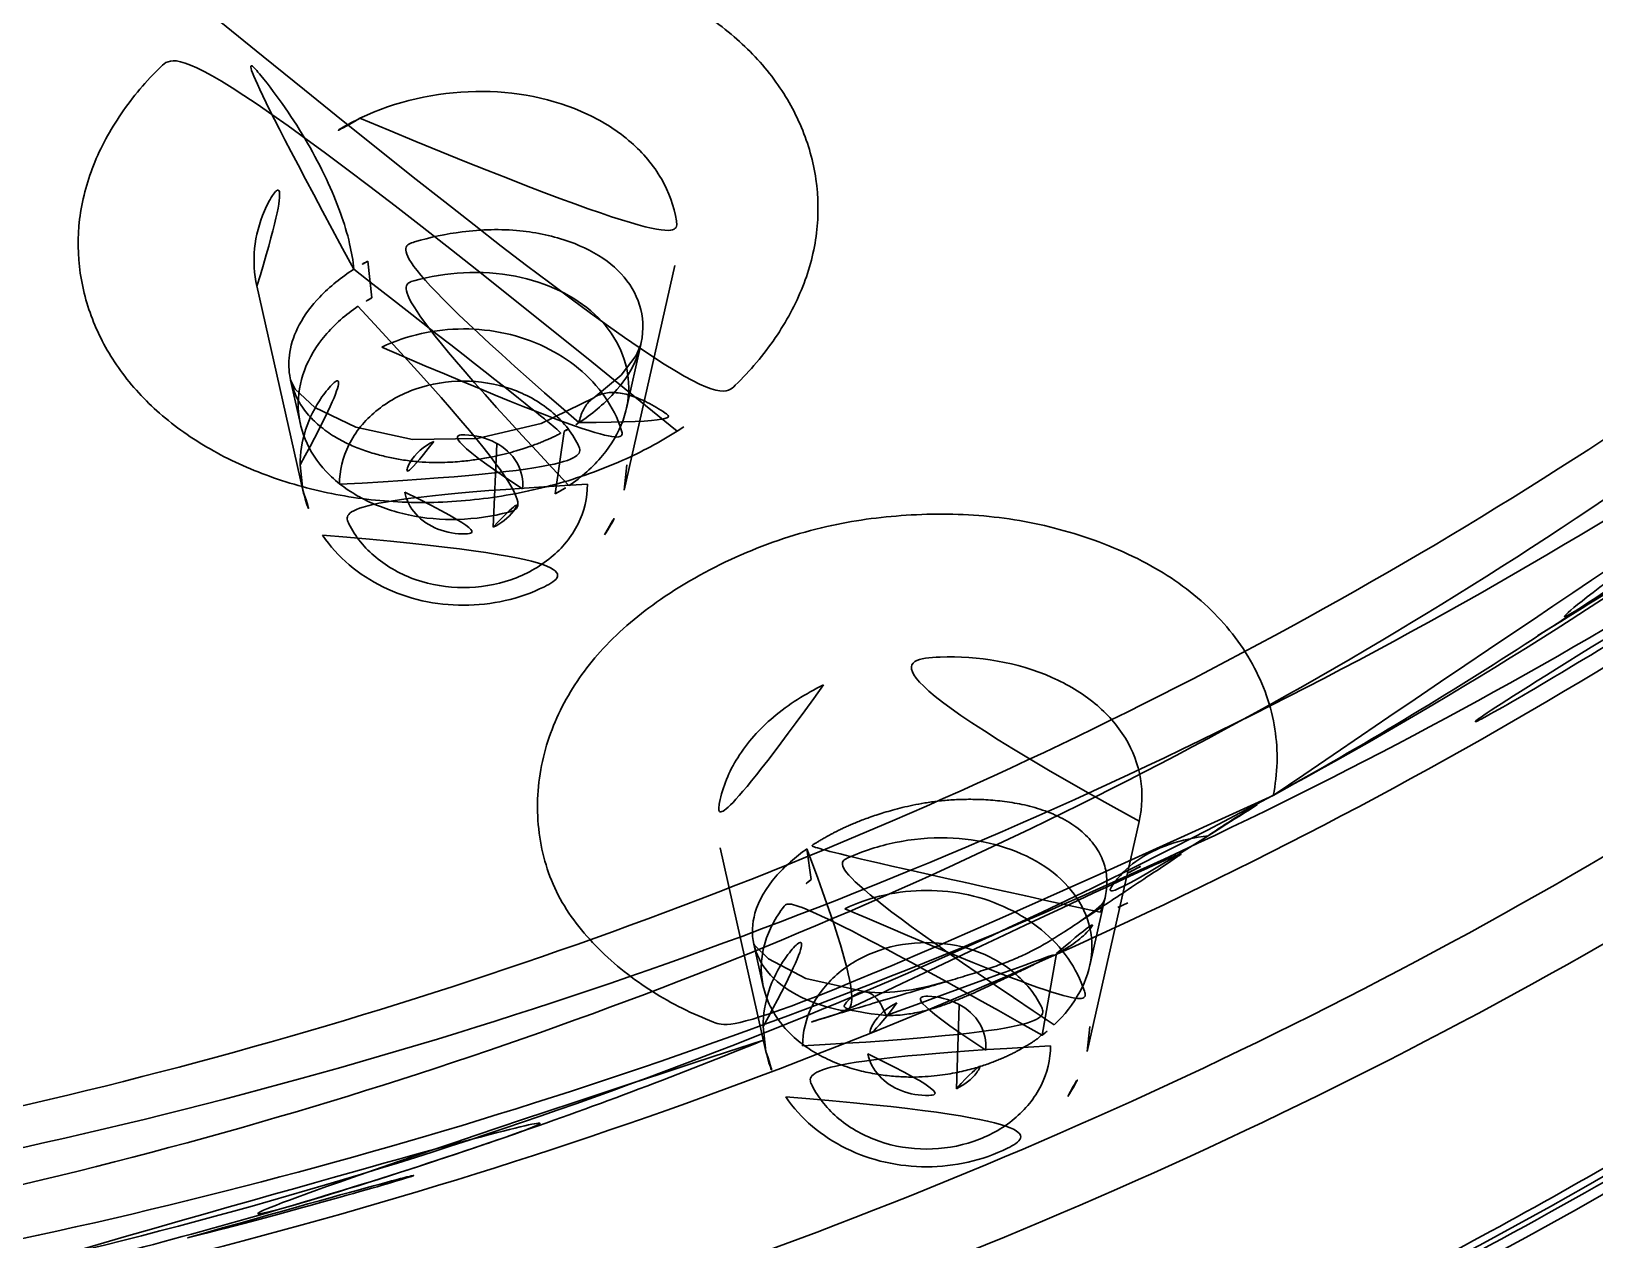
# Model space of a CAD drawing. Extents: x 16296684858 to 16296688009, y -37409618718 to -37409616409.
# Drawn here: x 16296685871.6 to 16296685883.42, y -37409617613.88 to -37409617604.75 of the extents above; entities that cross this region are included whole.
import ezdxf

# ---------------------------------------------------------------- set-up
doc = ezdxf.new("R2010")
doc.units = 0
doc.header["$LTSCALE"] = 10
doc.header["$MEASUREMENT"] = 0
doc.layers.get('0').update_dxf_attribs({"linetype": 'CONTINUOUS'})

msp = doc.modelspace()

# ---------------------------------------------------------------- linework, layer by layer
at = {"color": 7, "linetype": 'Continuous', "lineweight": 30}
for p, q in [((16296685874.17281, -37409617606.760803), (16296685874.143221, -37409617606.483383)), ((16296685876.079571, -37409617608.213867), (16296685876.462629, -37409617606.516212)), ((16296685873.651979, -37409617608.213562), (16296685873.304279, -37409617606.670753)), ((16296685876.098289, -37409617607.596313), (16296685876.207451, -37409617607.112488)), ((16296685873.55921, -37409617607.383728), (16296685873.63386, -37409617607.71534)), ((16296685875.71442, -37409617607.719513), (16296685875.738689, -37409617607.704132)), ((16296685876.530951, -37409617607.735603), (16296685876.48102, -37409617607.768158)), ((16296685875.559349, -37409617608.24279), (16296685875.627991, -37409617607.769836)), ((16296685875.090691, -37409617608.494453), (16296685875.117041, -37409617607.865334)), ((16296685873.651979, -37409617608.213562), (16296685873.6308, -37409617608.024017)), ((16296685876.100809, -37409617608.024017), (16296685876.079571, -37409617608.213867)), ((16296685879.57996, -37409617612.457153), (16296685879.972639, -37409617610.71682)), ((16296685877.152361, -37409617612.456848), (16296685876.80538, -37409617610.917259)), ((16296685877.493071, -37409617611.157372), (16296685877.461069, -37409617610.925003)), ((16296685879.59988, -37409617611.806793), (16296685879.716591, -37409617611.289207)), ((16296685879.713579, -37409617611.301292), (16296685879.707291, -37409617611.318863)), ((16296685879.88736, -37409617611.331734), (16296685879.810829, -37409617611.367523)), ((16296685877.0597, -37409617611.645157), (16296685877.13172, -37409617611.964783)), ((16296685879.239849, -37409617612.332542), (16296685879.349421, -37409617611.715042)), ((16296685878.59108, -37409617612.737732), (16296685878.61198, -37409617612.106323)), ((16296685877.152361, -37409617612.456848), (16296685877.13118, -37409617612.267288)), ((16296685879.601191, -37409617612.267288), (16296685879.57996, -37409617612.457153)), ((16296685877.14378, -37409617612.365753), (16296685877.12484, -37409617612.373489))]:
    msp.add_line(p, q, dxfattribs=at)
for points in [[(16296685876.20676, -37409617607.114021), (16296685876.170759, -37409617607.196747), (16296685876.057619, -37409617607.344269), (16296685875.85136, -37409617607.515297)], [(16296685875.851151, -37409617607.515442), (16296685875.4536, -37409617607.709503), (16296685874.97016, -37409617607.822731), (16296685874.48103, -37409617607.830673), (16296685874.05295, -37409617607.738937), (16296685873.74177, -37409617607.588402), (16296685873.59376, -37409617607.451424), (16296685873.55966, -37409617607.384583)], [(16296685879.70665, -37409617611.320427), (16296685879.702539, -37409617611.32888), (16296685879.687691, -37409617611.346703), (16296685879.63061, -37409617611.398582), (16296685879.53256, -37409617611.469841)], [(16296685877.903669, -37409617612.006081), (16296685877.453939, -37409617611.905296), (16296685877.170151, -37409617611.755814), (16296685877.065701, -37409617611.653), (16296685877.05958, -37409617611.644432)], [(16296685878.524071, -37409617611.925621), (16296685878.385, -37409617611.96283), (16296685878.25202, -37409617611.98983), (16296685878.126459, -37409617612.006302), (16296685878.01012, -37409617612.011971), (16296685877.904909, -37409617612.006218)]]:
    msp.add_lwpolyline(points, dxfattribs=at)
for centre, radius, start, end in [((16296685874.90066, -37409617607.907944), 1.613167, 117.9967104, 122.3610282), ((16296685874.81316, -37409617607.933289), 1.335964, 118.6409098, 123.8846801), ((16296685874.88533, -37409617606.380623), 1.574802, 298.12533, 301.7672492), ((16296685864.824249, -37409617579.518494), 34.893562, 301.365754, 304.9455081), ((16296685863.884251, -37409617579.782478), 35.17585, 297.0693522, 297.499016), ((16296685878.211611, -37409617612.094337), 1.180762, 127.483981, 133.3751679), ((16296685879.191231, -37409617617.270851), 5.315143, 106.2802678, 112.2930772), ((16296685878.53854, -37409617611.417839), 1.152571, 307.4782147, 313.4464273), ((16296685862.885201, -37409617574.800072), 40.298358, 284.2143625, 290.7617534)]:
    msp.add_arc(centre, radius, start, end, dxfattribs=at)
for points, knots in [([(16296685898.215509, -37409617584.328484), (16296685898.21559, -37409617585.713203), (16296685897.981741, -37409617588.498817), (16296685896.93854, -37409617592.58239), (16296685895.22587, -37409617596.501038), (16296685892.879919, -37409617600.177963), (16296685889.94833, -37409617603.544167), (16296685886.48893, -37409617606.536774), (16296685882.56855, -37409617609.100281), (16296685878.261999, -37409617611.187103), (16296685873.650551, -37409617612.758263), (16296685868.822109, -37409617613.783943), (16296685865.524521, -37409617614.090111), (16296685863.86717, -37409617614.147903)], [0, 0, 0, 0, 0.082813822, 0.166263742, 0.250984467, 0.337483828, 0.426105415, 0.517010521, 0.610182872, 0.705440911, 0.80246456, 0.900821921, 1, 1, 1, 1]), ([(16296685863.86721, -37409617614.814484), (16296685865.42164, -37409617614.761482), (16296685868.516529, -37409617614.491333), (16296685873.06436, -37409617613.59774), (16296685877.43881, -37409617612.231178), (16296685881.569469, -37409617610.413597), (16296685885.39061, -37409617608.173889), (16296685888.84095, -37409617605.547218), (16296685891.86478, -37409617602.574867), (16296685894.412621, -37409617599.303497), (16296685896.44198, -37409617595.785011), (16296685897.91811, -37409617592.07531), (16296685898.81488, -37409617588.235878), (16296685899.015579, -37409617585.626663), (16296685899.015511, -37409617584.328484)], [0, 0, 0, 0, 0.090915414, 0.181190938, 0.270422449, 0.358258637, 0.444420454, 0.528724659, 0.611096395, 0.691583262, 0.770362773, 0.847735657, 0.92411538, 1, 1, 1, 1]), ([(16296685896.565371, -37409617585.436478), (16296685896.565439, -37409617586.733269), (16296685896.35038, -37409617589.343513), (16296685895.389799, -37409617593.174408), (16296685893.81168, -37409617596.854843), (16296685891.648491, -37409617600.316757), (16296685888.94223, -37409617603.49765), (16296685885.74218, -37409617606.340736), (16296685882.11182, -37409617608.791931), (16296685878.11841, -37409617610.808189), (16296685873.832319, -37409617612.354607), (16296685869.331421, -37409617613.402237), (16296685864.70064, -37409617613.930733), (16296685860.028971, -37409617613.930367), (16296685855.40255, -37409617613.402023), (16296685850.90774, -37409617612.356209), (16296685846.6269, -37409617610.812973), (16296685842.637369, -37409617608.800949), (16296685839.00975, -37409617606.355003), (16296685835.81028, -37409617603.517479), (16296685833.101, -37409617600.340111), (16296685830.93174, -37409617596.87722), (16296685829.346991, -37409617593.191177), (16296685828.381769, -37409617589.352226), (16296685828.165449, -37409617586.736038), (16296685828.165371, -37409617585.436478)], [0, 0, 0, 0, 0.039467152, 0.07928747, 0.1197016, 0.160836446, 0.203063895, 0.2463716, 0.290712175, 0.336005945, 0.382173286, 0.429058197, 0.476331706, 0.523712873, 0.570930863, 0.617740537, 0.663847356, 0.709094445, 0.753380435, 0.796632687, 0.838846392, 0.880029809, 0.920530501, 0.960449223, 1, 1, 1, 1]), ([(16296685863.867041, -37409617615.25592), (16296685865.52441, -37409617615.198112), (16296685868.822041, -37409617614.891937), (16296685873.65053, -37409617613.866226), (16296685878.261999, -37409617612.295036), (16296685882.568569, -37409617610.208191), (16296685886.48896, -37409617607.644676), (16296685889.94833, -37409617604.652039), (16296685892.879881, -37409617601.285828), (16296685895.2258, -37409617597.608917), (16296685896.938431, -37409617593.6903), (16296685897.9816, -37409617589.606781), (16296685898.21545, -37409617586.82119), (16296685898.21537, -37409617585.436478)], [0, 0, 0, 0, 0.099179496, 0.197537965, 0.294562404, 0.389820919, 0.482993446, 0.573898453, 0.662519691, 0.749018479, 0.833738426, 0.917187367, 1, 1, 1, 1]), ([(16296685825.0653, -37409617586.045883), (16296685825.06538, -37409617587.460716), (16296685825.300369, -37409617590.307854), (16296685826.348539, -37409617594.485443), (16296685828.06962, -37409617598.49839), (16296685830.428699, -37409617602.273659), (16296685833.38068, -37409617605.743263), (16296685836.871799, -37409617608.844833), (16296685840.832529, -37409617611.51886), (16296685845.19047, -37409617613.718781), (16296685849.86791, -37409617615.405777), (16296685854.779039, -37409617616.547943), (16296685859.82963, -37409617617.123352), (16296685864.923361, -37409617617.122131), (16296685869.967319, -37409617616.545433), (16296685874.868521, -37409617615.404572), (16296685879.53652, -37409617613.721252), (16296685883.88719, -37409617611.526482), (16296685887.84297, -37409617608.85862), (16296685891.332161, -37409617605.763283), (16296685894.2862, -37409617602.297546), (16296685896.650579, -37409617598.521523), (16296685898.3776, -37409617594.502907), (16296685899.42971, -37409617590.316963), (16296685899.665371, -37409617587.463608), (16296685899.665291, -37409617586.045883)], [0, 0, 0, 0, 0.039480573, 0.079296804, 0.119690272, 0.160821969, 0.203059758, 0.246376118, 0.290732494, 0.336042186, 0.382252965, 0.429155458, 0.47642631, 0.523791486, 0.570989488, 0.617786329, 0.663899361, 0.709132394, 0.753418549, 0.796672849, 0.838889695, 0.88006022, 0.920531113, 0.960438825, 1, 1, 1, 1]), ([(16296685899.015301, -37409617586.045883), (16296685899.015369, -37409617587.435852), (16296685898.784849, -37409617590.233162), (16296685897.755489, -37409617594.33799), (16296685896.06476, -37409617598.281311), (16296685893.74715, -37409617601.990837), (16296685890.84721, -37409617605.39975), (16296685887.417721, -37409617608.44696), (16296685883.526751, -37409617611.07428), (16296685879.24552, -37409617613.235847), (16296685874.65015, -37409617614.893532), (16296685869.824881, -37409617616.016037), (16296685864.861971, -37409617616.581711), (16296685859.8563, -37409617616.580673), (16296685854.899429, -37409617616.01403), (16296685850.08304, -37409617614.892937), (16296685845.49589, -37409617613.2388), (16296685841.22081, -37409617611.082207), (16296685837.333839, -37409617608.460861), (16296685833.90546, -37409617605.419708), (16296685831.002649, -37409617602.014633), (16296685828.678921, -37409617598.304298), (16296685826.9814, -37409617594.35537), (16296685825.94721, -37409617590.242249), (16296685825.71538, -37409617587.438728), (16296685825.7153, -37409617586.045883)], [0, 0, 0, 0, 0.039474285, 0.079290558, 0.119687987, 0.160818636, 0.203049312, 0.246357654, 0.290706797, 0.336012441, 0.382214469, 0.429115805, 0.476390614, 0.523763173, 0.570969719, 0.61777358, 0.66388826, 0.709126849, 0.753412861, 0.796664323, 0.838879123, 0.880053881, 0.920533265, 0.960444101, 1, 1, 1, 1]), ([(16296685828.16523, -37409617586.636948), (16296685828.1653, -37409617587.933762), (16296685828.380659, -37409617590.544006), (16296685829.341669, -37409617594.374901), (16296685830.9202, -37409617598.055321), (16296685833.083771, -37409617601.517258), (16296685835.79038, -37409617604.698112), (16296685838.990749, -37409617607.541199), (16296685842.62137, -37409617609.992393), (16296685846.61499, -37409617612.008636), (16296685850.90126, -37409617613.555077), (16296685855.402269, -37409617614.602722), (16296685860.0331, -37409617615.131187), (16296685864.704769, -37409617615.130836), (16296685869.331129, -37409617614.602478), (16296685873.82583, -37409617613.556664), (16296685878.10651, -37409617612.013451), (16296685882.095819, -37409617610.001404), (16296685885.723169, -37409617607.55545), (16296685888.922331, -37409617604.717941), (16296685891.63126, -37409617601.540573), (16296685893.80014, -37409617598.077667), (16296685895.38447, -37409617594.391617), (16296685896.34927, -37409617590.552673), (16296685896.56529, -37409617587.936478), (16296685896.56522, -37409617586.636948)], [0, 0, 0, 0, 0.039467512, 0.079288874, 0.119704634, 0.16084154, 0.203071313, 0.24638142, 0.290724294, 0.336020102, 0.382189092, 0.429075161, 0.476349266, 0.523730432, 0.570947826, 0.617756344, 0.663861518, 0.709106572, 0.753390268, 0.796640123, 0.838851502, 0.880032855, 0.920531911, 0.960449584, 1, 1, 1, 1]), ([(16296685895.865219, -37409617586.636948), (16296685895.86529, -37409617587.907318), (16296685895.65461, -37409617590.464043), (16296685894.713739, -37409617594.216316), (16296685893.168171, -37409617597.821022), (16296685891.049431, -37409617601.212059), (16296685888.3983, -37409617604.328323), (16296685885.26292, -37409617607.113907), (16296685881.705891, -37409617609.515343), (16296685877.79385, -37409617611.490189), (16296685873.595909, -37409617613.004539), (16296685869.188259, -37409617614.030327), (16296685864.653561, -37409617614.547867), (16296685860.078711, -37409617614.547707), (16296685855.54789, -37409617614.030548), (16296685851.14554, -37409617613.006683), (16296685846.952089, -37409617611.495453), (16296685843.043341, -37409617609.524597), (16296685839.48876, -37409617607.128227), (16296685836.35383, -37409617604.348099), (16296685833.699631, -37409617601.235283), (16296685831.574829, -37409617597.843239), (16296685830.022671, -37409617594.232918), (16296685829.077209, -37409617590.472656), (16296685828.865299, -37409617587.910019), (16296685828.865219, -37409617586.636948)], [0, 0, 0, 0, 0.039470344, 0.079285515, 0.119694774, 0.160825485, 0.203058535, 0.246381229, 0.290734148, 0.336032795, 0.382191341, 0.42906277, 0.476322219, 0.523690669, 0.570898633, 0.617701681, 0.663807516, 0.709064969, 0.753365147, 0.796632508, 0.838852555, 0.880033368, 0.920530722, 0.960445513, 1, 1, 1, 1]), ([(16296685899.66507, -37409617587.803146), (16296685899.66515, -37409617589.217346), (16296685899.43074, -37409617592.062592), (16296685898.38414, -37409617596.238373), (16296685896.663481, -37409617600.253677), (16296685894.303261, -37409617604.031609), (16296685891.34963, -37409617607.502747), (16296685887.859159, -37409617610.6036), (16296685883.897579, -37409617613.278084), (16296685879.538799, -37409617615.477898), (16296685874.863529, -37409617617.163483), (16296685869.95809, -37409617618.304367), (16296685864.912861, -37409617618.879997), (16296685859.82073, -37409617618.879997), (16296685854.775431, -37409617618.304367), (16296685849.869869, -37409617617.163437), (16296685845.19442, -37409617615.477898), (16296685840.8354, -37409617613.278053), (16296685836.873541, -37409617610.6036), (16296685833.38271, -37409617607.502747), (16296685830.428699, -37409617604.031609), (16296685828.06806, -37409617600.2537), (16296685826.34697, -37409617596.238403), (16296685825.299891, -37409617592.062607), (16296685825.065161, -37409617589.217346), (16296685825.065081, -37409617587.803146)], [0, 0, 0, 0, 0.039462523, 0.07924376, 0.119632051, 0.160859264, 0.203083381, 0.246380295, 0.290743779, 0.336091656, 0.382276139, 0.429096748, 0.476314654, 0.523667787, 0.570886287, 0.617708052, 0.663894185, 0.709244101, 0.753609884, 0.796909198, 0.83913564, 0.880364919, 0.920754837, 0.960537117, 1, 1, 1, 1]), ([(16296685899.66507, -37409617587.807854), (16296685899.664829, -37409617589.723167), (16296685899.23185, -37409617593.595253), (16296685897.31506, -37409617599.172043), (16296685894.20315, -37409617604.349564), (16296685890.01115, -37409617608.948952), (16296685884.887899, -37409617612.819733), (16296685879.00938, -37409617615.836571), (16296685872.57485, -37409617617.902458), (16296685865.800119, -37409617618.951263), (16296685858.91136, -37409617618.949516), (16296685852.138161, -37409617617.89756), (16296685845.706421, -37409617615.829247), (16296685839.83147, -37409617612.811073), (16296685834.71191, -37409617608.94014), (16296685830.523081, -37409617604.341583), (16296685827.41338, -37409617599.165367), (16296685825.49778, -37409617593.589767), (16296685825.065189, -37409617589.718323), (16296685825.065081, -37409617587.803162)], [0, 0, 0, 0, 0.053444629, 0.107679032, 0.16334275, 0.220823419, 0.280278686, 0.341566919, 0.404333708, 0.468052544, 0.532094634, 0.595803573, 0.658551757, 0.719815261, 0.779243233, 0.83669771, 0.892339767, 0.946559837, 1, 1, 1, 1]), ([(16296685862.36681, -37409617618.964119), (16296685867.208521, -37409617618.964119), (16296685876.75536, -37409617617.433853), (16296685887.26387, -37409617611.724808), (16296685893.629959, -37409617605.313423), (16296685897.146509, -37409617599.880333), (16296685899.321989, -37409617593.964783), (16296685899.814819, -37409617589.832718), (16296685899.815069, -37409617587.791237)], [0, 0, 0, 0, 0.269915888, 0.528242582, 0.651510473, 0.770531483, 0.886190416, 1, 1, 1, 1]), ([(16296685899.44422, -37409617587.96347), (16296685899.44425, -37409617588.666672), (16296685899.386459, -37409617590.075218), (16296685899.12672, -37409617592.175957), (16296685898.6954, -37409617594.256203), (16296685898.09511, -37409617596.305107), (16296685897.328739, -37409617598.314034), (16296685896.40074, -37409617600.272636), (16296685895.31535, -37409617602.172829), (16296685894.07613, -37409617604.00885), (16296685892.68742, -37409617605.772659), (16296685891.154499, -37409617607.456398), (16296685889.48637, -37409617609.049377), (16296685887.690901, -37409617610.54406), (16296685885.777069, -37409617611.932762), (16296685883.754999, -37409617613.208527), (16296685881.63413, -37409617614.365578), (16296685879.425541, -37409617615.39846), (16296685877.13855, -37409617616.303001), (16296685874.78421, -37409617617.075287), (16296685872.372459, -37409617617.712029), (16296685869.91357, -37409617618.21067), (16296685867.418579, -37409617618.568703), (16296685864.895531, -37409617618.784607), (16296685862.3571, -37409617618.856537), (16296685859.81284, -37409617618.783302), (16296685857.278271, -37409617618.564873), (16296685854.76811, -37409617618.201881), (16296685852.296329, -37409617617.69722), (16296685849.882919, -37409617617.05545), (16296685847.535761, -37409617616.281433), (16296685845.27124, -37409617615.38195), (16296685843.09037, -37409617614.360519), (16296685841.00033, -37409617613.22052), (16296685839.004339, -37409617611.964958), (16296685837.105749, -37409617610.592751), (16296685835.31596, -37409617609.11158), (16296685833.639071, -37409617607.518723), (16296685832.089939, -37409617605.82724), (16296685830.67597, -37409617604.037407), (16296685829.410101, -37409617602.165703), (16296685828.301901, -37409617600.219414), (16296685827.35858, -37409617598.214043), (16296685826.590679, -37409617596.17157), (16296685825.997549, -37409617594.103127), (16296685825.58357, -37409617592.045197), (16296685825.339609, -37409617589.99556), (16296685825.285931, -37409617588.640198), (16296685825.285891, -37409617587.96347)], [0, 0, 0, 0, 0.019728139, 0.039496765, 0.059321405, 0.079263395, 0.099330399, 0.11957997, 0.140006774, 0.160664345, 0.181666527, 0.20293107, 0.224491857, 0.246324347, 0.268422618, 0.290781098, 0.313353824, 0.336156716, 0.359139991, 0.382308836, 0.405628773, 0.429078831, 0.452657044, 0.476302492, 0.500082022, 0.523861487, 0.547671196, 0.571412322, 0.594975746, 0.618406884, 0.641431704, 0.664272246, 0.686724133, 0.708952201, 0.731020021, 0.752833858, 0.77462619, 0.796146974, 0.817668138, 0.838919211, 0.860080831, 0.880999319, 0.901689394, 0.92218973, 0.942148868, 0.961992892, 0.981014557, 1, 1, 1, 1]), ([(16296685873.019211, -37409617604.667458), (16296685873.15008, -37409617604.58429), (16296685873.446711, -37409617604.42617), (16296685873.93795, -37409617604.252121), (16296685874.47785, -37409617604.14505), (16296685875.02796, -37409617604.116302), (16296685875.56612, -37409617604.170471), (16296685876.070999, -37409617604.302353), (16296685876.52529, -37409617604.504181), (16296685876.914591, -37409617604.769073), (16296685877.22126, -37409617605.093117), (16296685877.43428, -37409617605.462357), (16296685877.54727, -37409617605.86174), (16296685877.55253, -37409617606.276703), (16296685877.443359, -37409617606.688171), (16296685877.230539, -37409617607.079979), (16296685876.92378, -37409617607.439697), (16296685876.66939, -37409617607.643066), (16296685876.530951, -37409617607.735603)], [0, 0, 0, 0, 0.060800261, 0.131714414, 0.203919492, 0.276347005, 0.347343289, 0.415583353, 0.480513522, 0.541743115, 0.599384685, 0.654305818, 0.707618911, 0.760716461, 0.81536554, 0.873033733, 0.934464018, 1, 1, 1, 1]), ([(16296685876.48102, -37409617607.768158), (16296685876.349319, -37409617607.851837), (16296685876.05135, -37409617608.010422), (16296685875.55884, -37409617608.184273), (16296685875.020149, -37409617608.290916), (16296685874.472891, -37409617608.320343), (16296685873.93716, -37409617608.266617), (16296685873.432791, -37409617608.135483), (16296685872.97719, -37409617607.934677), (16296685872.58674, -37409617607.670311), (16296685872.27961, -37409617607.346741), (16296685872.065439, -37409617606.978249), (16296685871.951691, -37409617606.57798), (16296685871.946489, -37409617606.160912), (16296685872.05591, -37409617605.747093), (16296685872.269699, -37409617605.35434), (16296685872.576731, -37409617604.995293), (16296685872.83073, -37409617604.79258), (16296685872.9687, -37409617604.700378)], [0, 0, 0, 0, 0.061159811, 0.132208007, 0.204287357, 0.276158684, 0.346664863, 0.414902859, 0.480006606, 0.541304792, 0.598881842, 0.653738238, 0.707099018, 0.760533633, 0.815560711, 0.873349814, 0.934712558, 1, 1, 1, 1]), ([(16296685874.03722, -37409617606.54528), (16296685874.030979, -37409617606.479927), (16296685874.006451, -37409617606.336449), (16296685873.9363, -37409617606.107674), (16296685873.829531, -37409617605.853439), (16296685873.689039, -37409617605.587013), (16296685873.52276, -37409617605.325218), (16296685873.292919, -37409617605.01825), (16296685873.101089, -37409617604.816467), (16296685872.9687, -37409617604.700378)], [0, 0, 0, 0, 0.090390727, 0.20086392, 0.329672416, 0.47085703, 0.616420898, 0.757711826, 1, 1, 1, 1]), ([(16296685874.083179, -37409617605.404243), (16296685874.353319, -37409617605.274391), (16296685874.94562, -37409617605.140717), (16296685875.67696, -37409617605.274933), (16296685876.136999, -37409617605.564972), (16296685876.37635, -37409617605.845238), (16296685876.49703, -37409617606.175697), (16296685876.48736, -37409617606.406357), (16296685876.46273, -37409617606.515648)], [0, 0, 0, 0, 0.282346432, 0.553596547, 0.676112355, 0.788587694, 0.894482548, 1, 1, 1, 1]), ([(16296685874.083179, -37409617605.404243), (16296685874.054609, -37409617605.417992), (16296685873.944151, -37409617605.47451), (16296685873.83935, -37409617605.542267), (16296685873.766399, -37409617605.5989)], [0, 0, 0, 0, 0.255577, 1, 1, 1, 1]), ([(16296685873.304621, -37409617606.672218), (16296685873.283661, -37409617606.579811), (16296685873.271999, -37409617606.383362), (16296685873.37933, -37409617605.983414), (16296685873.595909, -37409617605.731293), (16296685873.766399, -37409617605.5989)], [0, 0, 0, 0, 0.231915768, 0.471644247, 1, 1, 1, 1]), ([(16296685875.738609, -37409617607.704041), (16296685875.8349, -37409617607.641373), (16296685875.99963, -37409617607.504913), (16296685876.18211, -37409617607.248802), (16296685876.24725, -37409617606.957703), (16296685876.157921, -37409617606.676819), (16296685875.951099, -37409617606.462273), (16296685875.652691, -37409617606.316193), (16296685875.27704, -37409617606.236008), (16296685874.87698, -37409617606.247169), (16296685874.489019, -37409617606.329948), (16296685874.25518, -37409617606.422974), (16296685874.143221, -37409617606.483383)], [0, 0, 0, 0, 0.102193794, 0.188013452, 0.27589701, 0.35668401, 0.439406674, 0.534061819, 0.64826311, 0.777969575, 0.886847895, 1, 1, 1, 1]), ([(16296685874.03722, -37409617606.54528), (16296685873.943359, -37409617606.6045), (16296685873.78709, -37409617606.729584), (16296685873.620399, -37409617606.946678), (16296685873.543631, -37409617607.155937), (16296685873.54303, -37409617607.345947), (16296685873.591949, -37409617607.500267), (16296685873.66934, -37409617607.622742), (16296685873.763729, -37409617607.72139), (16296685873.870251, -37409617607.799667), (16296685873.98134, -37409617607.860443), (16296685874.0919, -37409617607.907097), (16296685874.200911, -37409617607.942307), (16296685874.309099, -37409617607.968689), (16296685874.41684, -37409617607.98806), (16296685874.52449, -37409617608.000549), (16296685874.628839, -37409617608.005783), (16296685874.72076, -37409617608.005188), (16296685874.79991, -37409617608.001137), (16296685874.86739, -37409617607.995209), (16296685874.924971, -37409617607.98838), (16296685874.9764, -37409617607.981018), (16296685875.028879, -37409617607.972389), (16296685875.08256, -37409617607.962303), (16296685875.135521, -37409617607.950943), (16296685875.18232, -37409617607.939758), (16296685875.224171, -37409617607.928886), (16296685875.262131, -37409617607.918266), (16296685875.29685, -37409617607.90786), (16296685875.328529, -37409617607.897774), (16296685875.357121, -37409617607.888123), (16296685875.3827, -37409617607.879066), (16296685875.41165, -37409617607.868423), (16296685875.442551, -37409617607.856422), (16296685875.47464, -37409617607.843239), (16296685875.50165, -37409617607.831627), (16296685875.5254, -37409617607.820969), (16296685875.54793, -37409617607.810493), (16296685875.571911, -37409617607.79892), (16296685875.598789, -37409617607.785378), (16296685875.61795, -37409617607.775261), (16296685875.627991, -37409617607.769836)], [0, 0, 0, 0, 0.098300051, 0.175286453, 0.23989675, 0.29188285, 0.340682062, 0.381232846, 0.419219756, 0.460983798, 0.49781229, 0.531151606, 0.567151947, 0.599163633, 0.629727217, 0.664068565, 0.695089471, 0.722216011, 0.745454372, 0.76527518, 0.782216654, 0.796805895, 0.811296792, 0.829318972, 0.845185659, 0.859284278, 0.871927669, 0.883483333, 0.89419616, 0.904036866, 0.912941143, 0.920925625, 0.92806729, 0.940261472, 0.95028889, 0.958790092, 0.966316558, 0.973337726, 0.980810276, 0.98989121, 1, 1, 1, 1]), ([(16296685875.662701, -37409617608.179947), (16296685875.75725, -37409617608.11631), (16296685875.923571, -37409617607.971527), (16296685876.087601, -37409617607.698898), (16296685876.135071, -37409617607.400902), (16296685876.05533, -37409617607.112503), (16296685875.865231, -37409617606.869499), (16296685875.59033, -37409617606.689484), (16296685875.248211, -37409617606.580353), (16296685874.86994, -37409617606.555931), (16296685874.49951, -37409617606.61615), (16296685874.27342, -37409617606.705757), (16296685874.17281, -37409617606.760803)], [0, 0, 0, 0, 0.103250972, 0.196688388, 0.282635787, 0.369069887, 0.459946965, 0.556096779, 0.662543032, 0.781846176, 0.896112082, 1, 1, 1, 1]), ([(16296685874.06834, -37409617606.824226), (16296685873.976151, -37409617606.886169), (16296685873.813311, -37409617607.028259), (16296685873.647539, -37409617607.295258), (16296685873.59725, -37409617607.589417), (16296685873.668739, -37409617607.87384), (16296685873.848539, -37409617608.119202), (16296685874.119301, -37409617608.302834), (16296685874.454269, -37409617608.418068), (16296685874.82896, -37409617608.449364), (16296685875.208281, -37409617608.394814), (16296685875.44908, -37409617608.303162), (16296685875.559349, -37409617608.24279)], [0, 0, 0, 0, 0.100607933, 0.193032731, 0.279341957, 0.363458501, 0.451670008, 0.548840486, 0.655354403, 0.76930257, 0.886122014, 1, 1, 1, 1]), ([(16296685874.24824, -37409617607.133614), (16296685874.43833, -37409617607.042236), (16296685874.866739, -37409617606.95034), (16296685875.48848, -37409617607.08239), (16296685875.898809, -37409617607.408623), (16296685876.07132, -37409617607.750877), (16296685876.1008, -37409617607.934227), (16296685876.100809, -37409617608.024017)], [0, 0, 0, 0, 0.263631123, 0.527242386, 0.772323565, 0.887758713, 1, 1, 1, 1]), ([(16296685880.985889, -37409617610.521187), (16296685881.653641, -37409617610.149513), (16296685882.958481, -37409617609.365593), (16296685884.821079, -37409617608.066093), (16296685885.993429, -37409617607.119476), (16296685886.558479, -37409617606.628319)], [0, 0, 0, 0, 0.336734573, 0.670116987, 1, 1, 1, 1]), ([(16296685886.03624, -37409617607.072197), (16296685885.587811, -37409617607.444992), (16296685883.727289, -37409617608.906036), (16296685881.706751, -37409617610.161324), (16296685880.126181, -37409617610.98407)], [0, 0, 0, 0, 0.246566498, 1, 1, 1, 1]), ([(16296685873.6308, -37409617608.024017), (16296685873.630791, -37409617607.934196), (16296685873.660311, -37409617607.750793), (16296685873.832359, -37409617607.408974), (16296685874.071541, -37409617607.218536), (16296685874.24824, -37409617607.133614)], [0, 0, 0, 0, 0.237461083, 0.481578601, 1, 1, 1, 1]), ([(16296685873.928551, -37409617608.169952), (16296685873.92853, -37409617608.067596), (16296685873.98106, -37409617607.854347), (16296685874.195601, -37409617607.596207), (16296685874.505699, -37409617607.428177), (16296685874.865709, -37409617607.370041), (16296685875.22574, -37409617607.428162), (16296685875.535879, -37409617607.596199), (16296685875.75046, -37409617607.85434), (16296685875.80302, -37409617608.067596), (16296685875.80302, -37409617608.169952)], [0, 0, 0, 0, 0.114310562, 0.235125245, 0.364642592, 0.49997985, 0.635319504, 0.764849306, 0.885681429, 1, 1, 1, 1]), ([(16296685875.738689, -37409617607.704132), (16296685875.745171, -37409617607.671448), (16296685875.76561, -37409617607.607674), (16296685875.82246, -37409617607.529152), (16296685875.90764, -37409617607.481537), (16296685876.012859, -37409617607.471527), (16296685876.131781, -37409617607.495613), (16296685876.261259, -37409617607.550323), (16296685876.397091, -37409617607.631844), (16296685876.485979, -37409617607.699249), (16296685876.530951, -37409617607.735603)], [0, 0, 0, 0, 0.104644389, 0.198795496, 0.291175141, 0.39389762, 0.515768993, 0.659390771, 0.822483538, 1, 1, 1, 1]), ([(16296685874.64076, -37409617607.84552), (16296685874.5676, -37409617607.880882), (16296685874.438471, -37409617607.986771), (16296685874.407499, -37409617608.155281), (16296685874.42137, -37409617608.228333)], [0, 0, 0, 0, 0.522141718, 1, 1, 1, 1]), ([(16296685875.312401, -37409617608.204903), (16296685875.319521, -37409617608.13739), (16296685875.2875, -37409617607.987167), (16296685875.10969, -37409617607.836281), (16296685874.87665, -37409617607.777443), (16296685874.713011, -37409617607.810799), (16296685874.64076, -37409617607.84552)], [0, 0, 0, 0, 0.225169562, 0.469638176, 0.734099105, 1, 1, 1, 1]), ([(16296685875.80302, -37409617608.169952), (16296685875.80303, -37409617608.272308), (16296685875.7505, -37409617608.485573), (16296685875.53598, -37409617608.743683), (16296685875.22587, -37409617608.911743), (16296685874.86586, -37409617608.969872), (16296685874.505831, -37409617608.911743), (16296685874.195681, -37409617608.743713), (16296685873.98111, -37409617608.485603), (16296685873.928551, -37409617608.272324), (16296685873.928551, -37409617608.169952)], [0, 0, 0, 0, 0.114310562, 0.235125245, 0.364642592, 0.49997985, 0.635319504, 0.764849306, 0.885681429, 1, 1, 1, 1]), ([(16296685875.559349, -37409617608.24279), (16296685875.571239, -37409617608.236282), (16296685875.594749, -37409617608.222961), (16296685875.62924, -37409617608.202072), (16296685875.65164, -37409617608.18737), (16296685875.662701, -37409617608.179947)], [0, 0, 0, 0, 0.336184031, 0.669716646, 1, 1, 1, 1]), ([(16296685874.42137, -37409617608.228333), (16296685874.432911, -37409617608.289124), (16296685874.49699, -37409617608.410103), (16296685874.670879, -37409617608.522903), (16296685874.88312, -37409617608.559349), (16296685875.02652, -37409617608.525101), (16296685875.0907, -37409617608.494453)], [0, 0, 0, 0, 0.227602704, 0.475309594, 0.738315516, 1, 1, 1, 1]), ([(16296685875.0907, -37409617608.494453), (16296685875.14966, -37409617608.466133), (16296685875.25404, -37409617608.387207), (16296685875.30607, -37409617608.264748), (16296685875.312401, -37409617608.204903)], [0, 0, 0, 0, 0.520780093, 1, 1, 1, 1]), ([(16296685880.98624, -37409617610.521019), (16296685881.02009, -37409617610.357536), (16296685881.029699, -37409617610.008453), (16296685880.849751, -37409617609.507172), (16296685880.50721, -37409617609.071648), (16296685880.02142, -37409617608.737961), (16296685879.453991, -37409617608.514572), (16296685878.83695, -37409617608.393158), (16296685878.21804, -37409617608.389168), (16296685877.583481, -37409617608.474586), (16296685876.952181, -37409617608.686302), (16296685876.378559, -37409617608.999329), (16296685875.919979, -37409617609.379784), (16296685875.607531, -37409617609.809914), (16296685875.42893, -37409617610.291847), (16296685875.409519, -37409617610.801537), (16296685875.55607, -37409617611.29348), (16296685875.876329, -37409617611.69651), (16296685876.28335, -37409617612.017227), (16296685876.726049, -37409617612.236107), (16296685877.031441, -37409617612.330673), (16296685877.17474, -37409617612.353088)], [0, 0, 0, 0, 0.047451453, 0.096689862, 0.148466622, 0.202344893, 0.262259307, 0.320685616, 0.380078496, 0.437390316, 0.501959164, 0.568154078, 0.622136131, 0.669954543, 0.717623122, 0.766088057, 0.812470538, 0.860316962, 0.909901845, 0.958774355, 1, 1, 1, 1]), ([(16296685885.017349, -37409617608.40889), (16296685884.614969, -37409617608.683861), (16296685882.966181, -37409617609.761147), (16296685881.229071, -37409617610.702538), (16296685879.88736, -37409617611.331734)], [0, 0, 0, 0, 0.247478623, 1, 1, 1, 1]), ([(16296685873.80098, -37409617608.555153), (16296685873.91305, -37409617608.720757), (16296685874.2449, -37409617608.995018), (16296685874.867399, -37409617609.129807), (16296685875.48955, -37409617608.993713), (16296685875.820641, -37409617608.718697), (16296685875.932211, -37409617608.552879)], [0, 0, 0, 0, 0.244705046, 0.500077808, 0.755397943, 1, 1, 1, 1]), ([(16296685879.972879, -37409617610.715767), (16296685879.996651, -37409617610.610497), (16296685880.00503, -37409617610.388031), (16296685879.882469, -37409617610.071159), (16296685879.64254, -37409617609.806), (16296685879.18104, -37409617609.533707), (16296685878.449909, -37409617609.417839), (16296685877.859329, -37409617609.555687), (16296685877.58729, -37409617609.686462)], [0, 0, 0, 0, 0.103059077, 0.206192724, 0.316532193, 0.438119444, 0.711818402, 1, 1, 1, 1]), ([(16296685877.58729, -37409617609.686462), (16296685877.45196, -37409617609.751503), (16296685877.206539, -37409617609.905373), (16296685876.92783, -37409617610.211937), (16296685876.77862, -37409617610.561989), (16296685876.780451, -37409617610.806252), (16296685876.805441, -37409617610.917458)], [0, 0, 0, 0, 0.287509611, 0.547965168, 0.781772699, 1, 1, 1, 1]), ([(16296685879.67819, -37409617611.404007), (16296685879.69603, -37409617611.363693), (16296685879.72382, -37409617611.280617), (16296685879.734711, -37409617611.149773), (16296685879.70771, -37409617611.01989), (16296685879.64258, -37409617610.89785), (16296685879.542231, -37409617610.789574), (16296685879.412279, -37409617610.700607), (16296685879.26368, -37409617610.634857), (16296685879.10939, -37409617610.591263), (16296685878.959499, -37409617610.565269), (16296685878.81826, -37409617610.552498), (16296685878.68688, -37409617610.549294), (16296685878.565889, -37409617610.553253), (16296685878.455481, -37409617610.562912), (16296685878.355471, -37409617610.576881), (16296685878.265301, -37409617610.593613), (16296685878.1842, -37409617610.611961), (16296685878.11137, -37409617610.631042), (16296685878.045919, -37409617610.650017), (16296685877.987129, -37409617610.668617), (16296685877.93434, -37409617610.686737), (16296685877.88689, -37409617610.704269), (16296685877.844179, -37409617610.721031), (16296685877.80567, -37409617610.736977), (16296685877.770929, -37409617610.752068), (16296685877.739571, -37409617610.766388), (16296685877.71122, -37409617610.77993), (16296685877.68557, -37409617610.792648), (16296685877.6623, -37409617610.804558), (16296685877.63537, -37409617610.818787), (16296685877.606119, -37409617610.834862), (16296685877.575649, -37409617610.852524), (16296685877.550131, -37409617610.867439), (16296685877.526369, -37409617610.882278), (16296685877.49646, -37409617610.899017), (16296685877.477711, -37409617610.923607), (16296685877.461109, -37409617610.925003)], [0, 0, 0, 0, 0.045965352, 0.090554919, 0.135320971, 0.182316497, 0.233052916, 0.287774975, 0.345388312, 0.401730444, 0.454560653, 0.503803835, 0.549465711, 0.591508881, 0.629966871, 0.664975574, 0.696757605, 0.725563514, 0.751652365, 0.775261892, 0.796616112, 0.81593657, 0.833451213, 0.849349787, 0.863784431, 0.876904594, 0.88884656, 0.899728964, 0.909653254, 0.91870913, 0.926979549, 0.941415104, 0.953510165, 0.963687499, 0.972264246, 0.982621503, 1, 1, 1, 1]), ([(16296685880.493919, -37409617610.826233), (16296685880.54999, -37409617610.78817), (16296685880.66049, -37409617610.715172), (16296685880.82452, -37409617610.613403), (16296685880.93294, -37409617610.550682), (16296685880.985889, -37409617610.521187)], [0, 0, 0, 0, 0.351147683, 0.686047947, 1, 1, 1, 1]), ([(16296685877.461069, -37409617610.925003), (16296685877.374861, -37409617610.986343), (16296685877.21365, -37409617611.124947), (16296685877.054939, -37409617611.377541), (16296685877.03791, -37409617611.649559), (16296685877.160219, -37409617611.876846), (16296685877.389139, -37409617612.048523), (16296685877.701929, -37409617612.154442), (16296685877.936159, -37409617612.181923), (16296685878.060369, -37409617612.184769)], [0, 0, 0, 0, 0.152659869, 0.304727726, 0.417052849, 0.528474817, 0.662052093, 0.820696227, 1, 1, 1, 1]), ([(16296685879.331129, -37409617612.254646), (16296685879.40778, -37409617612.181976), (16296685879.536051, -37409617612.021408), (16296685879.632879, -37409617611.736977), (16296685879.60014, -37409617611.446777), (16296685879.44446, -37409617611.192772), (16296685879.194401, -37409617610.999687), (16296685878.8769, -37409617610.877296), (16296685878.5121, -37409617610.82737), (16296685878.133289, -37409617610.862137), (16296685877.78368, -37409617610.973831), (16296685877.579241, -37409617611.090118), (16296685877.493071, -37409617611.157372)], [0, 0, 0, 0, 0.096946072, 0.185221914, 0.268755571, 0.356214864, 0.451335743, 0.553719114, 0.665224073, 0.78654637, 0.899672702, 1, 1, 1, 1]), ([(16296685877.701229, -37409617612.168854), (16296685877.77985, -37409617612.146439), (16296685877.92841, -37409617612.102386), (16296685878.139549, -37409617612.039146), (16296685878.328979, -37409617611.983162), (16296685878.49958, -37409617611.932983), (16296685878.653709, -37409617611.887062), (16296685878.79318, -37409617611.843933), (16296685878.920179, -37409617611.801086), (16296685879.03896, -37409617611.754997), (16296685879.155531, -37409617611.701187), (16296685879.2756, -37409617611.634933), (16296685879.404409, -37409617611.554588), (16296685879.545719, -37409617611.461349), (16296685879.7015, -37409617611.357101), (16296685879.87311, -37409617611.24276), (16296685880.062469, -37409617611.117371), (16296685880.27202, -37409617610.978249), (16296685880.41786, -37409617610.879372), (16296685880.493919, -37409617610.826233)], [0, 0, 0, 0, 0.078406192, 0.148588837, 0.211369667, 0.267840336, 0.319120404, 0.365602772, 0.407829151, 0.447625401, 0.487729378, 0.53085776, 0.579042583, 0.633280339, 0.693214563, 0.758793012, 0.831039077, 0.911021023, 1, 1, 1, 1]), ([(16296685880.493919, -37409617610.826233), (16296685880.39509, -37409617610.837357), (16296685880.20116, -37409617610.877228), (16296685879.94862, -37409617611.001823), (16296685879.765471, -37409617611.184059), (16296685879.69684, -37409617611.329857), (16296685879.67889, -37409617611.404251)], [0, 0, 0, 0, 0.284750676, 0.550312986, 0.787371467, 1, 1, 1, 1]), ([(16296685879.23983, -37409617612.332527), (16296685879.22965, -37409617612.330757), (16296685879.216101, -37409617612.353699), (16296685879.19282, -37409617612.366379), (16296685879.17086, -37409617612.383118), (16296685879.146139, -37409617612.39782), (16296685879.117029, -37409617612.415588), (16296685879.08238, -37409617612.43589), (16296685879.049259, -37409617612.454269), (16296685879.01862, -37409617612.470047), (16296685878.9921, -37409617612.483017), (16296685878.962749, -37409617612.496597), (16296685878.930321, -37409617612.510803), (16296685878.894449, -37409617612.525589), (16296685878.854731, -37409617612.540916), (16296685878.810671, -37409617612.556587), (16296685878.761761, -37409617612.572449), (16296685878.70739, -37409617612.588226), (16296685878.646919, -37409617612.6036), (16296685878.579611, -37409617612.618088), (16296685878.504749, -37409617612.631058), (16296685878.42145, -37409617612.641617), (16296685878.328779, -37409617612.648521), (16296685878.225849, -37409617612.65007), (16296685878.112049, -37409617612.64431), (16296685877.987209, -37409617612.62883), (16296685877.85145, -37409617612.600441), (16296685877.70677, -37409617612.555206), (16296685877.560881, -37409617612.490067), (16296685877.42481, -37409617612.404137), (16296685877.308531, -37409617612.299744), (16296685877.216631, -37409617612.180847), (16296685877.152081, -37409617612.050789), (16296685877.117081, -37409617611.913406), (16296685877.11335, -37409617611.77179), (16296685877.14159, -37409617611.628937), (16296685877.20018, -37409617611.488403), (16296685877.28713, -37409617611.354523), (16296685877.36054, -37409617611.274094), (16296685877.4007, -37409617611.236061)], [0, 0, 0, 0, 0.0094541, 0.018254139, 0.025570525, 0.034350336, 0.044650323, 0.05675046, 0.071101485, 0.079301488, 0.088281875, 0.098116877, 0.108885338, 0.120680791, 0.13361851, 0.147829337, 0.16345841, 0.180664589, 0.199621628, 0.220537672, 0.243640086, 0.269130694, 0.297336124, 0.328625696, 0.363263825, 0.40150763, 0.443618118, 0.49000695, 0.539945283, 0.589399494, 0.636655087, 0.682203546, 0.726083931, 0.76858624, 0.810900467, 0.85463885, 0.900823418, 0.949395924, 1, 1, 1, 1]), ([(16296685877.74864, -37409617611.376892), (16296685877.938721, -37409617611.285507), (16296685878.36713, -37409617611.193626), (16296685878.98888, -37409617611.325706), (16296685879.399191, -37409617611.651894), (16296685879.57169, -37409617611.994164), (16296685879.601179, -37409617612.177513), (16296685879.601191, -37409617612.267288)], [0, 0, 0, 0, 0.263631283, 0.527242486, 0.772323576, 0.887758708, 1, 1, 1, 1]), ([(16296685877.13118, -37409617612.267288), (16296685877.13118, -37409617612.177498), (16296685877.160681, -37409617611.99408), (16296685877.332741, -37409617611.652267), (16296685877.57192, -37409617611.461838), (16296685877.74864, -37409617611.376892)], [0, 0, 0, 0, 0.237460962, 0.48157844, 1, 1, 1, 1]), ([(16296685879.349421, -37409617611.715042), (16296685879.4007, -37409617611.690613), (16296685879.491859, -37409617611.636452), (16296685879.60774, -37409617611.532944), (16296685879.65839, -37409617611.448273), (16296685879.67819, -37409617611.404007)], [0, 0, 0, 0, 0.369147497, 0.684956472, 1, 1, 1, 1]), ([(16296685877.42893, -37409617612.413254), (16296685877.428921, -37409617612.31089), (16296685877.48144, -37409617612.097633), (16296685877.69599, -37409617611.8395), (16296685878.006081, -37409617611.671471), (16296685878.366079, -37409617611.613342), (16296685878.726101, -37409617611.671448), (16296685879.036249, -37409617611.839447), (16296685879.250839, -37409617612.097603), (16296685879.3034, -37409617612.31089), (16296685879.30341, -37409617612.413254)], [0, 0, 0, 0, 0.114310258, 0.235130032, 0.364649592, 0.499972678, 0.635306693, 0.764840173, 0.885678024, 1, 1, 1, 1]), ([(16296685878.060369, -37409617612.184769), (16296685878.107109, -37409617612.184738), (16296685878.195379, -37409617612.179962), (16296685878.31893, -37409617612.158371), (16296685878.427271, -37409617612.129089), (16296685878.52339, -37409617612.095757), (16296685878.61017, -37409617612.061829), (16296685878.68932, -37409617612.028664), (16296685878.76141, -37409617611.996452), (16296685878.826941, -37409617611.965637), (16296685878.886539, -37409617611.937279), (16296685878.940479, -37409617611.911949), (16296685878.98884, -37409617611.889549), (16296685879.03191, -37409617611.869553), (16296685879.07024, -37409617611.851463), (16296685879.104429, -37409617611.835022), (16296685879.13492, -37409617611.820091), (16296685879.162109, -37409617611.806511), (16296685879.18638, -37409617611.794289), (16296685879.213831, -37409617611.780487), (16296685879.242929, -37409617611.765968), (16296685879.272909, -37409617611.752151), (16296685879.29892, -37409617611.738548), (16296685879.32415, -37409617611.727882), (16296685879.34037, -37409617611.71653), (16296685879.349369, -37409617611.715042)], [0, 0, 0, 0, 0.101353122, 0.191091117, 0.27146985, 0.344421623, 0.41153553, 0.473487006, 0.530446806, 0.582722788, 0.630479833, 0.673562053, 0.711925733, 0.746029846, 0.776525328, 0.803827, 0.828267993, 0.850137602, 0.869705068, 0.887199923, 0.916735373, 0.94019956, 0.958807992, 0.980232303, 1, 1, 1, 1]), ([(16296685838.14323, -37409617612.056717), (16296685839.84634, -37409617613.24279), (16296685843.50408, -37409617615.358482), (16296685851.50112, -37409617618.440697), (16296685862.360689, -37409617620.009247), (16296685873.220659, -37409617618.443611), (16296685881.218451, -37409617615.363548), (16296685884.87673, -37409617613.248894), (16296685886.58013, -37409617612.063293)], [0, 0, 0, 0, 0.121466498, 0.245998944, 0.500002193, 0.754004091, 0.878535043, 1, 1, 1, 1]), ([(16296685878.060381, -37409617612.184753), (16296685878.050659, -37409617612.160622), (16296685878.03125, -37409617612.11554), (16296685877.99424, -37409617612.058868), (16296685877.951599, -37409617612.019157), (16296685877.88151, -37409617611.994652), (16296685877.805361, -37409617612.034569), (16296685877.745871, -37409617612.099716), (16296685877.717541, -37409617612.14431), (16296685877.70122, -37409617612.168854)], [0, 0, 0, 0, 0.152278216, 0.281443028, 0.390395992, 0.484698039, 0.692603326, 0.832090245, 1, 1, 1, 1]), ([(16296685878.14114, -37409617612.088814), (16296685878.067751, -37409617612.12429), (16296685877.938419, -37409617612.230957), (16296685877.90831, -37409617612.400124), (16296685877.922541, -37409617612.473312)], [0, 0, 0, 0, 0.522286713, 1, 1, 1, 1]), ([(16296685878.813049, -37409617612.445511), (16296685878.81959, -37409617612.378128), (16296685878.78657, -37409617612.228661), (16296685878.608669, -37409617612.079033), (16296685878.37623, -37409617612.020813), (16296685878.21315, -37409617612.054207), (16296685878.14114, -37409617612.088814)], [0, 0, 0, 0, 0.225184212, 0.469786526, 0.734211579, 1, 1, 1, 1]), ([(16296685886.69891, -37409617612.245041), (16296685884.98592, -37409617613.434196), (16296685881.308241, -37409617615.555023), (16296685873.271061, -37409617618.643822), (16296685862.36112, -37409617620.213837), (16296685851.451611, -37409617618.641144), (16296685843.41527, -37409617615.550407), (16296685839.73815, -37409617613.428726), (16296685838.025471, -37409617612.239182)], [0, 0, 0, 0, 0.121478394, 0.246012854, 0.500002432, 0.753990529, 0.878523343, 1, 1, 1, 1]), ([(16296685877.12484, -37409617612.373489), (16296685876.50733, -37409617612.625763), (16296685873.98827, -37409617613.575882), (16296685871.36746, -37409617614.253761), (16296685869.374201, -37409617614.608757)], [0, 0, 0, 0, 0.247817808, 1, 1, 1, 1]), ([(16296685879.30341, -37409617612.413254), (16296685879.30341, -37409617612.515579), (16296685879.250891, -37409617612.728859), (16296685879.03636, -37409617612.986977), (16296685878.726259, -37409617613.155037), (16296685878.36624, -37409617613.213158), (16296685878.00621, -37409617613.155052), (16296685877.69607, -37409617612.987), (16296685877.481489, -37409617612.728867), (16296685877.42893, -37409617612.515602), (16296685877.42893, -37409617612.413254)], [0, 0, 0, 0, 0.114310177, 0.235124084, 0.364640863, 0.499978744, 0.635321184, 0.764849949, 0.885682912, 1, 1, 1, 1]), ([(16296685877.922541, -37409617612.473312), (16296685877.934311, -37409617612.533859), (16296685877.998449, -37409617612.654381), (16296685878.17235, -37409617612.766418), (16296685878.38401, -37409617612.801788), (16296685878.52706, -37409617612.768318), (16296685878.59108, -37409617612.737732)], [0, 0, 0, 0, 0.227523355, 0.47554864, 0.738313336, 1, 1, 1, 1]), ([(16296685878.59108, -37409617612.737732), (16296685878.650459, -37409617612.709213), (16296685878.755529, -37409617612.629578), (16296685878.80719, -37409617612.505836), (16296685878.813049, -37409617612.445511)], [0, 0, 0, 0, 0.520874252, 1, 1, 1, 1]), ([(16296685886.903509, -37409617612.599449), (16296685885.16692, -37409617613.786873), (16296685881.447359, -37409617615.902763), (16296685873.34079, -37409617618.98156), (16296685862.36095, -37409617620.546013), (16296685851.3815, -37409617618.97879), (16296685843.275709, -37409617615.897926), (16296685839.556681, -37409617613.78112), (16296685837.820379, -37409617612.593269)], [0, 0, 0, 0, 0.121676964, 0.246236759, 0.500000104, 0.753763376, 0.878323082, 1, 1, 1, 1]), ([(16296685870.33787, -37409617614.424728), (16296685871.119419, -37409617614.26532), (16296685872.67087, -37409617613.899269), (16296685874.95455, -37409617613.208443), (16296685876.44256, -37409617612.653488), (16296685877.174971, -37409617612.352997)], [0, 0, 0, 0, 0.334518714, 0.668000626, 1, 1, 1, 1]), ([(16296685877.30138, -37409617612.798439), (16296685877.413441, -37409617612.96405), (16296685877.745279, -37409617613.238297), (16296685878.367781, -37409617613.373077), (16296685878.989929, -37409617613.237), (16296685879.32102, -37409617612.961998), (16296685879.43259, -37409617612.796173)], [0, 0, 0, 0, 0.244705046, 0.500077808, 0.755397943, 1, 1, 1, 1])]:
    msp.add_open_spline(points, degree=3, knots=knots, dxfattribs=at)
for points in [[(16296685873.651979, -37409617608.213562), (16296685873.679291, -37409617608.33474), (16296685873.731359, -37409617608.452263), (16296685873.80098, -37409617608.555153)], [(16296685875.932211, -37409617608.552879), (16296685876.00099, -37409617608.450638), (16296685876.05246, -37409617608.334084), (16296685876.079571, -37409617608.213867)], [(16296685877.152361, -37409617612.456848), (16296685877.17967, -37409617612.578049), (16296685877.23175, -37409617612.695557), (16296685877.30138, -37409617612.798439)], [(16296685879.43259, -37409617612.796173), (16296685879.501381, -37409617612.693932), (16296685879.552839, -37409617612.577347), (16296685879.57996, -37409617612.457153)]]:
    msp.add_open_spline(points, degree=3, dxfattribs=at)

doc.saveas('drawing.dxf')
